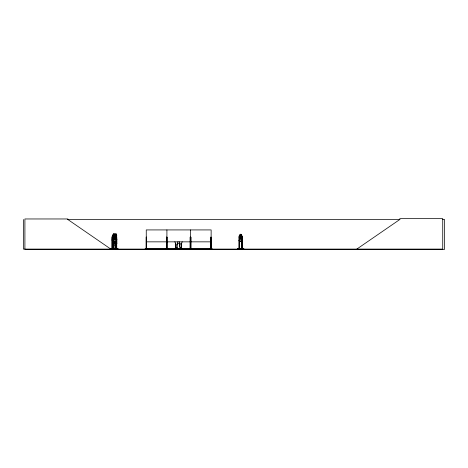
<?xml version="1.0" encoding="UTF-8"?>
<svg xmlns="http://www.w3.org/2000/svg" width="468" height="468" viewBox="0 0 468 468"><rect width="100%" height="100%" fill="white"/><g stroke="black" fill="none" stroke-linecap="round" stroke-linejoin="round"><path stroke-width="0.7" d="M176.331 247.788L176.571 247.601L176.243 247.648M180.508 247.783L180.853 247.695L180.508 247.601M180.718 247.519L180.8 247.824M242.208 240.213L241.81 241.669L239.37 241.669M116.637 240.207L116.257 241.623L112.513 241.623M116.286 241.669L116.702 240.213M237.487 249.058L243.863 248.871L237.469 249.064M237.492 248.871L243.863 248.871M112.846 235.474L113.32 234.012M112.893 235.48L113.355 234.059L116.403 234.059L116.801 235.48M116.316 244.98L116.824 243.565L116.801 239.628L116.333 239.107L116.801 239.628M116.824 243.565L116.351 245.027L113.233 245.027M110.577 249.058L118.076 249.058M113.279 249.064L113.32 248.66M113.42 249.058L113.42 248.66M189.329 248.871L191.593 248.853M145.045 248.871L147.262 248.853M147.087 249.064L147.04 248.724M113.472 249.064L113.467 237.171M113.642 249.058L113.566 237.171L113.157 237.171L113.139 249.093M115.988 236.118L115.555 236.024M113.233 239.663L112.835 239.657L113.584 237.966L112.864 236.34L113.238 236.34M114.525 241.318C112.659 243.097 114.379 243.98 114.812 241.64C115.28 243.974 116.918 243.103 115.075 241.33M115.543 236.299L114.947 237.633L114.016 236.287L114.724 237.966C113.139 239.721 114.596 240.634 114.97 238.288L115.947 239.715L115.192 237.972L115.912 236.287L114.479 236.293L114.479 239.031L115.532 239.031L115.532 236.293L115.163 235.755M239.388 235.755L239.049 236.276L239.423 235.755L240.131 235.755M112.115 249.093L112.139 236.276L112.495 235.755L113.297 235.755M112.519 241.669L112.139 240.213L112.525 235.755M113.344 236.299L113.683 235.802M116.38 239.885L116.801 239.388M116.421 239.932L116.848 239.405L116.415 234.012L113.303 234.012M175.465 249.093C175.254 248.332 174.728 249.473 175.301 248.9L175.477 248.122L175.477 248.964M175.301 248.9L175.95 249.081L175.629 248.988M175.459 248.859L177.419 249.087M176.799 249.075L177.711 249.07L175.172 248.9M177.267 249.081L177.15 249.07M177.308 248.847L177.354 248.122M179.718 248.742L179.542 248.122L179.267 249.087L181.52 249.093L181.239 248.859M179.817 249.075L179.993 248.976M179.794 249.017L179.794 248.444L179.911 248.859M181.525 249.081L181.806 249.093M181.543 249.087L181.935 249.093M356.815 249.093L399.777 219.527L399.777 218.655L442.734 218.655L442.734 249.093L23.4 249.093L23.4 219.527M179.419 249.093L179.665 248.847M179.572 249.093L179.449 248.742M179.887 248.988L179.987 249.081M181.373 249.093L179.694 249.023M67.322 219.527L400 219.527M442.406 219.527L444.6 219.527L444.6 249.345L24.909 249.345L24.909 218.965L67.872 218.965L67.872 219.527L110.828 249.093M113.309 234.333L115.532 234.333M240.131 234.333L241.137 234.333M114.438 235.755L113.636 235.755L113.274 236.276L113.654 241.669M115.543 235.755L116.304 235.755L116.702 236.27L116.737 249.093M241.137 235.755L241.839 235.755L242.208 236.27L242.213 249.093M112.513 235.802L116.286 235.802L116.637 236.293L116.631 249.093M239.405 235.802L241.827 235.802L242.137 236.293L241.792 241.623L239.405 241.623L239.06 240.213L239.417 241.669M116.76 237.171L116.222 237.171L116.187 249.093M166.912 237.171L166.485 237.171L166.444 249.093M239.066 237.171L239.464 237.171L239.493 249.093M114.174 241.4L115.52 241.4M112.484 241.669L116.316 241.669M146.256 241.851L211.144 241.851M115.456 242.383L114.215 242.383L114.215 241.014M112.823 243.565L113.256 245.027M181.607 248.122L181.607 248.742M175.529 248.444L175.658 248.859M112.466 248.66L111.975 248.66L111.981 249.093M112.689 248.66L113.601 248.66M115.046 248.66L115.532 248.66L115.532 249.093M116.181 248.66L116.801 248.66L116.801 249.093M146.139 248.66L211.267 248.66L211.267 249.093L211.226 237.171L210.799 237.171L210.834 249.093M239.499 248.66L239.025 248.66L239.031 249.093L239.095 236.276M242.33 248.66L241.851 248.66L241.862 249.093M118.053 248.847L110.588 248.853L118.041 249.093M168.047 248.865L165.812 249.093M175.904 248.777L178.244 249.093M212.378 248.853L210.12 249.034L210.097 248.724M179.425 248.9L181.795 248.9M190.751 249.064L190.839 237.171M115.227 249.058L115.233 248.66M113.554 242.383L114.215 243.559L115.456 243.559L116.117 242.383L116.117 241.014M239.932 235.755L241.903 241.307M113.683 241.623L112.77 239.031L113.268 234.287L115.573 234.287L115.502 235.802L116.099 236.293L116.099 239.031L115.532 240.207L114.479 240.207L113.911 239.031L113.911 236.293L114.479 235.802L114.438 234.287L114.397 235.802M179.934 246.73L179.829 244.811A0.994 0.994 0 0 1 180.04 243.249M175.746 248.005L175.576 244.811A0.994 0.994 0 0 1 175.781 243.249M242.272 249.093L242.289 237.171L241.892 237.171L241.892 249.093M242.067 248.66L242.131 249.093M242.003 240.675L241.968 249.093M240.131 234.287L240.131 235.802L239.616 236.293L239.616 239.031L240.131 240.207L241.102 240.207L241.617 239.031L241.137 234.287L240.096 234.287L240.096 235.755M239.353 237.171L239.388 249.093M239.242 248.66L239.288 249.093M239.171 237.171L239.171 249.093M211.097 249.093L211.144 229.923L146.256 229.923L146.256 249.093M210.963 248.724L210.963 249.093L210.875 237.171M210.758 248.66L210.758 249.093M190.956 249.093L190.915 237.171L190.09 237.171L190.043 249.093M190.616 248.66L190.628 249.093L190.488 229.923M190.447 248.66L190.447 249.093M190.137 248.66L190.137 249.093M181.017 248.742L181.017 247.437L180.332 247.437L180.332 248.742M177.43 248.742L177.507 249.093M177.366 248.122L177.331 249.093M176.764 248.742L176.764 247.437L176.079 247.437L176.079 248.742M175.465 248.122L175.465 248.742M167.088 248.66L167.088 249.093M167.041 237.171L166.994 249.093M166.912 229.923L166.912 249.093M166.836 237.171L166.877 249.093M166.784 248.66L166.772 249.093M166.637 241.476L166.608 249.093L166.561 237.171M146.648 249.093L146.607 237.171L146.18 237.171L146.174 249.093M146.531 237.171L146.572 249.093M146.478 248.66L146.466 249.093M146.32 248.66L146.32 249.093M116.538 237.171L116.485 249.093L116.392 237.171M116.321 237.171L116.286 249.093M115.456 241.014L115.432 249.093M115.397 241.377L115.344 249.093M115.186 241.377L115.198 249.093M115.087 241.377L115.046 249.093M113.256 237.171L113.209 249.093M113.045 248.66L113.034 249.093M112.887 240.956L112.887 243.559M112.846 240.944L112.852 249.093M112.735 241.377L112.765 249.093M112.466 249.093L112.425 237.171L112.016 237.171L112.022 249.093M112.326 237.171L112.367 249.093M112.279 248.66L112.261 249.093M177.904 241.716A1.492 1.492 0 0 1 177.466 242.775L177.156 248.52L175.664 248.52L175.36 242.775A1.492 1.492 0 0 1 174.921 241.716M177.144 243.612A0.994 0.994 0 0 1 177.144 244.606M182.157 241.716A1.492 1.492 0 0 1 181.719 242.775L181.414 248.52L179.923 248.52L179.613 242.775A1.492 1.492 0 0 1 179.174 241.716M181.397 243.612A0.994 0.994 0 0 1 181.397 244.606M114.204 234.579L113.525 234.579L113.525 235.071L114.204 235.071L114.204 234.579M115.344 234.579L114.666 234.579L114.666 235.071L115.344 235.071L115.344 234.579M240.926 234.579L240.306 234.579L240.306 235.071L240.926 235.071L240.926 234.579M241.102 236.293L240.131 236.293L240.131 239.031L241.102 239.031L241.102 236.293M176.957 248.215A2.79 2.79 0 0 0 181.625 246.964A2.79 2.79 0 0 0 178.209 243.547A2.79 2.79 0 0 0 176.957 248.215"/></g></svg>
